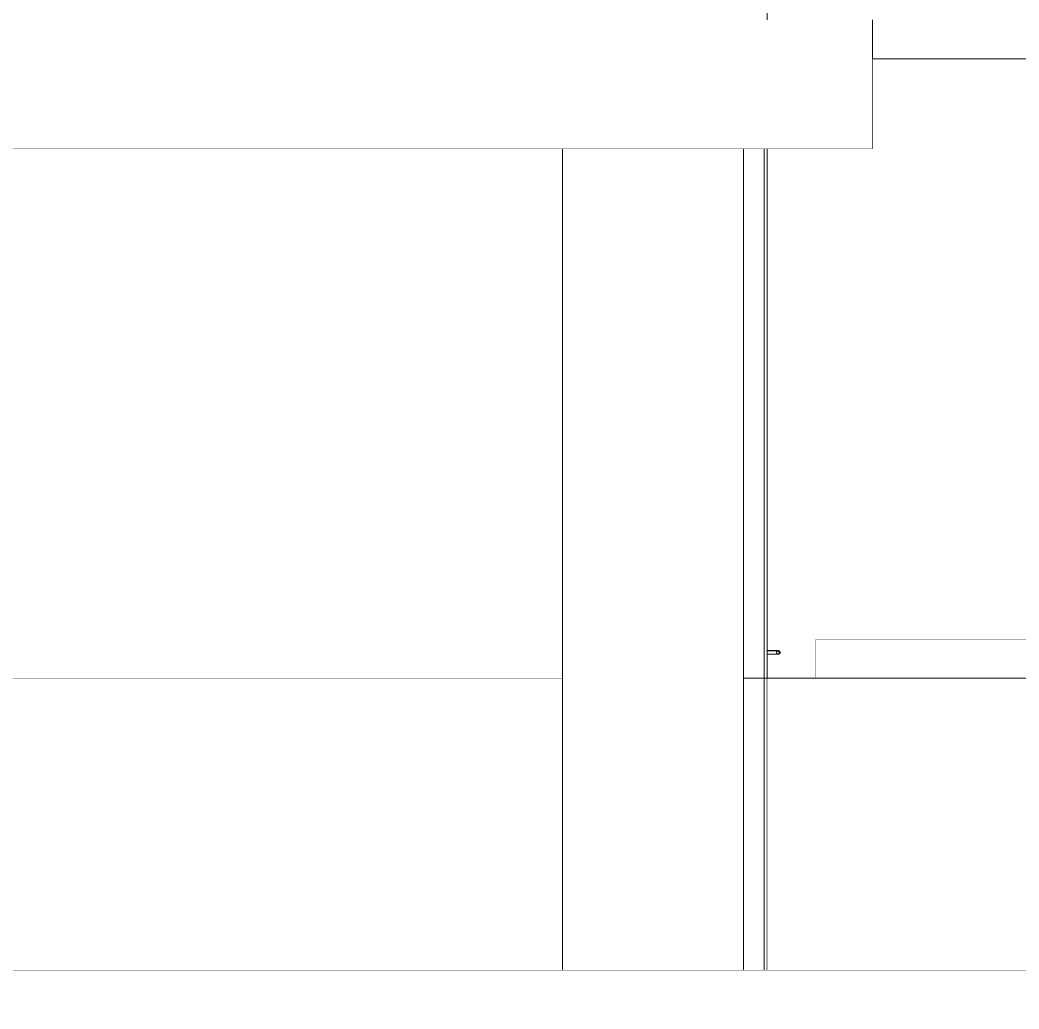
# Model space of a CAD drawing. Header units: millimetres. Extents: x -2171 to 1563, y -1758 to -1505.
# Drawn here: x -148.987 to -145.118, y -1751.615 to -1747.784 of the extents above; entities that cross this region are included whole.
import ezdxf

# ---------------------------------------------------------------- set-up
doc = ezdxf.new("R2010")
doc.units = ezdxf.units.MM
doc.linetypes.add('Wipeout_Contour', pattern=[1000, 0, -1000])
for name, color, linetype in [('Archicad Doors', 7, 'Continuous'), ('Interior - Stair & Railing', 7, 'Continuous'), ('Structural - Bearing', 7, 'Continuous')]:
    doc.layers.add(name, color=color, linetype=linetype)
for name, color, linetype, lineweight in [('Archicad Doors_Pen_No__3', 7, 'Continuous', 13), ('Structural - Bearing_Pen_No__88', 7, 'Continuous', 13), ('Structural - Bearing_Pen_No__89', 7, 'Continuous', 13)]:
    doc.layers.add(name, color=color, linetype=linetype, lineweight=lineweight)
doc.layers.add('Interior - Stair & Railing_Pen_No__11', color=49, linetype='Continuous', lineweight=13, true_color=0x464646)
doc.layers.add('Structural - Bearing_Pen_No__87', color=251, linetype='Continuous', lineweight=9, true_color=0x6a6a6a)

# ---------------------------------------------------------------- blocks, each defined once
blk = doc.blocks.new('Section Element_33_1')
at = {"color": 254, "linetype": 'Wipeout_Contour', "lineweight": 0, "ltscale": 59520.049053}
blk.add_wipeout([(-9250, 3040), (-9250, 2790), (19847.6, 2790), (19847.6, 3040)], dxfattribs=at).dxf.layer = 'Structural - Bearing'
at = {"layer": 'Structural - Bearing_Pen_No__87', "color": 251, "linetype": 'Continuous', "lineweight": 9, "true_color": 0x6a6a6a}
blk.add_line((-9250, 3040), (19847.6, 3040), dxfattribs=at)
blk = doc.blocks.new('Section Element_40_1')
at = {"color": 254, "linetype": 'Wipeout_Contour', "lineweight": 0, "ltscale": 67868.266862}
blk.add_wipeout([(7192, 9720), (7192, 6720), (7600, 6720), (7600, 6570), (9892, 6570), (9892, 9720)], dxfattribs=at).dxf.layer = 'Structural - Bearing'
at = {"layer": 'Structural - Bearing_Pen_No__87', "color": 251, "linetype": 'Continuous', "lineweight": 9, "true_color": 0x6a6a6a}
for p, q in [((9892, 6570), (9892, 9720)), ((7192, 7820), (7192, 6720))]:
    blk.add_line(p, q, dxfattribs=at)
blk = doc.blocks.new('Section Element_223_1')
at = {"color": 254, "linetype": 'Wipeout_Contour', "lineweight": 0, "ltscale": 21988.180861}
blk.add_wipeout([(442, 4170), (442, 3040), (6399.7, 3040), (6399.7, 4170)], dxfattribs=at).dxf.layer = 'Structural - Bearing'
at = {"layer": 'Structural - Bearing_Pen_No__87', "color": 251, "linetype": 'Continuous', "lineweight": 9, "true_color": 0x6a6a6a}
blk.add_line((6399.7, 4170), (442, 4170), dxfattribs=at)
blk = doc.blocks.new('Section Element_226_1')
at = {"color": 254, "linetype": 'Wipeout_Contour', "lineweight": 0, "ltscale": 56990.214075}
blk.add_wipeout([(7377.9, 4320), (7377.9, 4170), (19526.9, 4170), (19526.9, 4320)], dxfattribs=at).dxf.layer = 'Interior - Stair & Railing'
at = {"layer": 'Interior - Stair & Railing_Pen_No__11', "color": 49, "linetype": 'Continuous', "lineweight": 13, "true_color": 0x464646}
for p, q in [((19526.9, 4320), (7377.9, 4320)), ((7377.9, 4320), (7377.9, 4170)), ((7377.9, 4320), (7377.9, 4170))]:
    blk.add_line(p, q, dxfattribs=at)
blk = doc.blocks.new('Section Element_227_1')
at = {"color": 254, "linetype": 'Wipeout_Contour', "lineweight": 0, "ltscale": 42479.317484}
blk.add_wipeout([(7600, 6570), (-9250, 6570), (-9250, 6320), (7600, 6320)], dxfattribs=at).dxf.layer = 'Structural - Bearing'
at = {"layer": 'Structural - Bearing_Pen_No__89', "color": 7, "linetype": 'Continuous', "lineweight": 13}
blk.add_line((7600, 6320), (7600, 6570), dxfattribs=at)
blk = doc.blocks.new('Section Element_228_1')
at = {"color": 254, "linetype": 'Wipeout_Contour', "lineweight": 0, "ltscale": 42970.163545}
blk.add_wipeout([(-9250, 6570), (7600, 6570), (7600, 6720), (-9250, 6720)], dxfattribs=at).dxf.layer = 'Structural - Bearing'
at = {"layer": 'Structural - Bearing_Pen_No__89', "color": 7, "linetype": 'Continuous', "lineweight": 13}
blk.add_line((7600, 6570), (7600, 6720), dxfattribs=at)
blk = doc.blocks.new('Section Element_404_1')
at = {"color": 254, "linetype": 'Wipeout_Contour', "lineweight": 0, "ltscale": 39179.935456}
blk.add_wipeout([(7600, 6220), (7600, 6320), (7450, 6320), (7450, 6220)], dxfattribs=at).dxf.layer = 'Structural - Bearing'
at = {"layer": 'Structural - Bearing_Pen_No__87', "color": 251, "linetype": 'Continuous', "lineweight": 9, "true_color": 0x6a6a6a}
for p, q in [((7600, 6320), (7600, 6220)), ((7600, 6220), (7450, 6220))]:
    blk.add_line(p, q, dxfattribs=at)
blk = doc.blocks.new('Section Element_405_1')
at = {"color": 254, "linetype": 'Wipeout_Contour', "lineweight": 0, "ltscale": 41824.503824}
blk.add_wipeout([(-9250, 6320), (-9250, 6220), (7450, 6220), (7450, 6320)], dxfattribs=at).dxf.layer = 'Structural - Bearing'
at = {"layer": 'Structural - Bearing_Pen_No__87', "color": 251, "linetype": 'Continuous', "lineweight": 9, "true_color": 0x6a6a6a}
blk.add_line((-9250, 6220), (7450, 6220), dxfattribs=at)
blk = doc.blocks.new('Section Element_411_1')
at = {"layer": 'Structural - Bearing_Pen_No__87', "color": 251, "linetype": 'Continuous', "lineweight": 9, "true_color": 0x6a6a6a}
blk.add_line((7600, 6270), (9892, 6270), dxfattribs=at)
at = {"color": 254, "linetype": 'Wipeout_Contour', "lineweight": 0, "ltscale": 43662.360628}
blk.add_wipeout([(7600, 6570), (7600, 6420), (9892, 6420), (9892, 6570)], dxfattribs=at).dxf.layer = 'Structural - Bearing'
at = {"layer": 'Structural - Bearing_Pen_No__87', "color": 251, "linetype": 'Continuous', "lineweight": 9, "true_color": 0x6a6a6a}
for p, q in [((7600, 6570), (9892, 6570)), ((9892, 6570), (9892, 6270))]:
    blk.add_line(p, q, dxfattribs=at)
blk = doc.blocks.new('Section Element_432_1')
at = {"color": 254, "linetype": 'Wipeout_Contour', "lineweight": 0, "ltscale": 236814.639848}
blk.add_wipeout([(7192, 4263), (7192, 4170), (7377.9, 4170), (7377.9, 4320), (9892, 4320), (9892, 6420), (7600, 6420), (7600, 6220), (7192, 6220), (7192, 4277), (7235, 4277), (7236.3, 4276.9), (7237.7, 4276.5), (7238.9, 4275.8), (7239.9, 4274.9), (7240.8, 4273.9), (7241.4, 4272.7), (7241.8, 4271.4), (7242, 4270), (7241.8, 4268.6), (7241.4, 4267.3), (7240.8, 4266.1), (7239.9, 4265.1), (7238.9, 4264.2), (7237.7, 4263.5), (7236.3, 4263.1), (7235, 4263)], dxfattribs=at).dxf.layer = 'Structural - Bearing'
at = {"layer": 'Structural - Bearing_Pen_No__87', "color": 251, "linetype": 'Continuous', "lineweight": 9, "true_color": 0x6a6a6a}
blk.add_line((9892, 4170), (9892, 6270), dxfattribs=at)
blk = doc.blocks.new('Section Element_461_1')
at = {"color": 254, "linetype": 'Wipeout_Contour', "lineweight": 0, "ltscale": 46747.242434}
blk.add_wipeout([(6399.7, 6220), (442, 6220), (442, 4170), (449.9, 4170), (449.9, 5470), (1449.9, 5470), (1449.9, 4170), (6399.7, 4170)], dxfattribs=at).dxf.layer = 'Structural - Bearing'
blk = doc.blocks.new('Section Element_532_1')
at = {"color": 254, "linetype": 'Wipeout_Contour', "lineweight": 0, "ltscale": 33511.813048}
blk.add_wipeout([(7216, 4277), (7192, 4277), (7192, 4276.9), (7216.2, 4276.9)], dxfattribs=at).dxf.layer = 'Archicad Doors'
at = {"color": 254, "linetype": 'Wipeout_Contour', "lineweight": 0, "ltscale": 33511.572125}
blk.add_wipeout([(7216.2, 4276.9), (7192, 4276.9), (7192, 4276.5), (7216.3, 4276.5)], dxfattribs=at).dxf.layer = 'Archicad Doors'
at = {"color": 254, "linetype": 'Wipeout_Contour', "lineweight": 0, "ltscale": 33510.790334}
blk.add_wipeout([(7216.3, 4276.5), (7192, 4276.5), (7192, 4275.8), (7216.5, 4275.8)], dxfattribs=at).dxf.layer = 'Archicad Doors'
at = {"color": 254, "linetype": 'Wipeout_Contour', "lineweight": 0, "ltscale": 33509.49791}
blk.add_wipeout([(7216.5, 4275.8), (7192, 4275.8), (7192, 4274.9), (7216.6, 4274.9)], dxfattribs=at).dxf.layer = 'Archicad Doors'
at = {"color": 254, "linetype": 'Wipeout_Contour', "lineweight": 0, "ltscale": 33507.744681}
blk.add_wipeout([(7216.6, 4274.9), (7192, 4274.9), (7192, 4273.9), (7216.7, 4273.9)], dxfattribs=at).dxf.layer = 'Archicad Doors'
at = {"color": 254, "linetype": 'Wipeout_Contour', "lineweight": 0, "ltscale": 33505.598211}
blk.add_wipeout([(7216.7, 4273.9), (7192, 4273.9), (7192, 4272.7), (7216.8, 4272.7)], dxfattribs=at).dxf.layer = 'Archicad Doors'
at = {"color": 254, "linetype": 'Wipeout_Contour', "lineweight": 0, "ltscale": 33503.14117}
blk.add_wipeout([(7216.8, 4272.7), (7192, 4272.7), (7192, 4271.4), (7216.9, 4271.4)], dxfattribs=at).dxf.layer = 'Archicad Doors'
at = {"color": 254, "linetype": 'Wipeout_Contour', "lineweight": 0, "ltscale": 33500.468012}
blk.add_wipeout([(7216.9, 4271.4), (7192, 4271.4), (7192, 4270), (7216.9, 4270)], dxfattribs=at).dxf.layer = 'Archicad Doors'
at = {"color": 254, "linetype": 'Wipeout_Contour', "lineweight": 0, "ltscale": 33497.682853}
blk.add_wipeout([(7216.9, 4270), (7192, 4270), (7192, 4268.6), (7216.9, 4268.6)], dxfattribs=at).dxf.layer = 'Archicad Doors'
at = {"color": 254, "linetype": 'Wipeout_Contour', "lineweight": 0, "ltscale": 33494.892709}
blk.add_wipeout([(7216.9, 4268.6), (7192, 4268.6), (7192, 4267.3), (7216.8, 4267.3)], dxfattribs=at).dxf.layer = 'Archicad Doors'
at = {"color": 254, "linetype": 'Wipeout_Contour', "lineweight": 0, "ltscale": 33492.203392}
blk.add_wipeout([(7216.8, 4267.3), (7192, 4267.3), (7192, 4266.1), (7216.7, 4266.1)], dxfattribs=at).dxf.layer = 'Archicad Doors'
at = {"color": 254, "linetype": 'Wipeout_Contour', "lineweight": 0, "ltscale": 33489.718205}
blk.add_wipeout([(7216.7, 4266.1), (7192, 4266.1), (7192, 4265.1), (7216.6, 4265.1)], dxfattribs=at).dxf.layer = 'Archicad Doors'
at = {"color": 254, "linetype": 'Wipeout_Contour', "lineweight": 0, "ltscale": 33487.532486}
blk.add_wipeout([(7216.6, 4265.1), (7192, 4265.1), (7192, 4264.2), (7216.5, 4264.2)], dxfattribs=at).dxf.layer = 'Archicad Doors'
at = {"color": 254, "linetype": 'Wipeout_Contour', "lineweight": 0, "ltscale": 33485.729969}
blk.add_wipeout([(7216.5, 4264.2), (7192, 4264.2), (7192, 4263.5), (7216.3, 4263.5)], dxfattribs=at).dxf.layer = 'Archicad Doors'
at = {"color": 254, "linetype": 'Wipeout_Contour', "lineweight": 0, "ltscale": 33484.379763}
blk.add_wipeout([(7216.3, 4263.5), (7192, 4263.5), (7192, 4263.1), (7216.2, 4263.1)], dxfattribs=at).dxf.layer = 'Archicad Doors'
at = {"color": 254, "linetype": 'Wipeout_Contour', "lineweight": 0, "ltscale": 33483.533713}
blk.add_wipeout([(7216.2, 4263.1), (7192, 4263.1), (7192, 4263), (7216, 4263)], dxfattribs=at).dxf.layer = 'Archicad Doors'
at = {"color": 254, "linetype": 'Wipeout_Contour', "lineweight": 0, "ltscale": 33570.081796}
blk.add_wipeout([(7216, 4277), (7216.2, 4276.9), (7226.2, 4276.9), (7225.5, 4277)], dxfattribs=at).dxf.layer = 'Archicad Doors'
at = {"color": 254, "linetype": 'Wipeout_Contour', "lineweight": 0, "ltscale": 33571.031695}
blk.add_wipeout([(7216.2, 4276.9), (7216.3, 4276.5), (7226.9, 4276.5), (7226.2, 4276.9)], dxfattribs=at).dxf.layer = 'Archicad Doors'
at = {"color": 254, "linetype": 'Wipeout_Contour', "lineweight": 0, "ltscale": 33571.371733}
blk.add_wipeout([(7216.3, 4276.5), (7216.5, 4275.8), (7227.5, 4275.8), (7226.9, 4276.5)], dxfattribs=at).dxf.layer = 'Archicad Doors'
at = {"color": 254, "linetype": 'Wipeout_Contour', "lineweight": 0, "ltscale": 33571.08906}
blk.add_wipeout([(7216.5, 4275.8), (7216.6, 4274.9), (7228, 4274.9), (7227.5, 4275.8)], dxfattribs=at).dxf.layer = 'Archicad Doors'
at = {"color": 254, "linetype": 'Wipeout_Contour', "lineweight": 0, "ltscale": 33570.194702}
blk.add_wipeout([(7216.6, 4274.9), (7216.7, 4273.9), (7228.5, 4273.9), (7228, 4274.9)], dxfattribs=at).dxf.layer = 'Archicad Doors'
at = {"color": 254, "linetype": 'Wipeout_Contour', "lineweight": 0, "ltscale": 33568.723117}
blk.add_wipeout([(7216.7, 4273.9), (7216.8, 4272.7), (7228.8, 4272.7), (7228.5, 4273.9)], dxfattribs=at).dxf.layer = 'Archicad Doors'
at = {"color": 254, "linetype": 'Wipeout_Contour', "lineweight": 0, "ltscale": 33566.73086}
blk.add_wipeout([(7216.8, 4272.7), (7216.9, 4271.4), (7229, 4271.4), (7228.8, 4272.7)], dxfattribs=at).dxf.layer = 'Archicad Doors'
at = {"color": 254, "linetype": 'Wipeout_Contour', "lineweight": 0, "ltscale": 33564.294405}
blk.add_wipeout([(7216.9, 4271.4), (7216.9, 4270), (7229.1, 4270), (7229, 4271.4)], dxfattribs=at).dxf.layer = 'Archicad Doors'
at = {"color": 254, "linetype": 'Wipeout_Contour', "lineweight": 0, "ltscale": 33561.514544}
blk.add_wipeout([(7216.9, 4270), (7216.9, 4268.6), (7229, 4268.6), (7229.1, 4270)], dxfattribs=at).dxf.layer = 'Archicad Doors'
at = {"color": 254, "linetype": 'Wipeout_Contour', "lineweight": 0, "ltscale": 33558.498034}
blk.add_wipeout([(7216.9, 4268.6), (7216.8, 4267.3), (7228.8, 4267.3), (7229, 4268.6)], dxfattribs=at).dxf.layer = 'Archicad Doors'
at = {"color": 254, "linetype": 'Wipeout_Contour', "lineweight": 0, "ltscale": 33555.353505}
blk.add_wipeout([(7216.8, 4267.3), (7216.7, 4266.1), (7228.5, 4266.1), (7228.8, 4267.3)], dxfattribs=at).dxf.layer = 'Archicad Doors'
at = {"color": 254, "linetype": 'Wipeout_Contour', "lineweight": 0, "ltscale": 33552.201786}
blk.add_wipeout([(7216.7, 4266.1), (7216.6, 4265.1), (7228, 4265.1), (7228.5, 4266.1)], dxfattribs=at).dxf.layer = 'Archicad Doors'
at = {"color": 254, "linetype": 'Wipeout_Contour', "lineweight": 0, "ltscale": 33549.163936}
blk.add_wipeout([(7216.6, 4265.1), (7216.5, 4264.2), (7227.5, 4264.2), (7228, 4265.1)], dxfattribs=at).dxf.layer = 'Archicad Doors'
at = {"color": 254, "linetype": 'Wipeout_Contour', "lineweight": 0, "ltscale": 33546.356608}
blk.add_wipeout([(7216.5, 4264.2), (7216.3, 4263.5), (7226.9, 4263.5), (7227.5, 4264.2)], dxfattribs=at).dxf.layer = 'Archicad Doors'
at = {"color": 254, "linetype": 'Wipeout_Contour', "lineweight": 0, "ltscale": 33543.887578}
blk.add_wipeout([(7216.3, 4263.5), (7216.2, 4263.1), (7226.2, 4263.1), (7226.9, 4263.5)], dxfattribs=at).dxf.layer = 'Archicad Doors'
at = {"color": 254, "linetype": 'Wipeout_Contour', "lineweight": 0, "ltscale": 33541.851614}
blk.add_wipeout([(7216.2, 4263.1), (7216, 4263), (7225.5, 4263), (7226.2, 4263.1)], dxfattribs=at).dxf.layer = 'Archicad Doors'
at = {"color": 254, "linetype": 'Wipeout_Contour', "lineweight": 0, "ltscale": 33599.309519}
blk.add_wipeout([(7225.5, 4277), (7226.2, 4276.9), (7233.7, 4276.9), (7232.4, 4277)], dxfattribs=at).dxf.layer = 'Archicad Doors'
at = {"color": 254, "linetype": 'Wipeout_Contour', "lineweight": 0, "ltscale": 33602.022706}
blk.add_wipeout([(7226.2, 4276.9), (7226.9, 4276.5), (7234.8, 4276.5), (7233.7, 4276.9)], dxfattribs=at).dxf.layer = 'Archicad Doors'
at = {"color": 254, "linetype": 'Wipeout_Contour', "lineweight": 0, "ltscale": 33604.024352}
blk.add_wipeout([(7226.9, 4276.5), (7227.5, 4275.8), (7235.9, 4275.8), (7234.8, 4276.5)], dxfattribs=at).dxf.layer = 'Archicad Doors'
at = {"color": 254, "linetype": 'Wipeout_Contour', "lineweight": 0, "ltscale": 33605.23773}
blk.add_wipeout([(7227.5, 4275.8), (7228, 4274.9), (7236.9, 4274.9), (7235.9, 4275.8)], dxfattribs=at).dxf.layer = 'Archicad Doors'
at = {"color": 254, "linetype": 'Wipeout_Contour', "lineweight": 0, "ltscale": 33605.616296}
blk.add_wipeout([(7228, 4274.9), (7228.5, 4273.9), (7237.6, 4273.9), (7236.9, 4274.9)], dxfattribs=at).dxf.layer = 'Archicad Doors'
at = {"color": 254, "linetype": 'Wipeout_Contour', "lineweight": 0, "ltscale": 33605.145473}
blk.add_wipeout([(7228.5, 4273.9), (7228.8, 4272.7), (7238.2, 4272.7), (7237.6, 4273.9)], dxfattribs=at).dxf.layer = 'Archicad Doors'
at = {"color": 254, "linetype": 'Wipeout_Contour', "lineweight": 0, "ltscale": 33603.8432}
blk.add_wipeout([(7228.8, 4272.7), (7229, 4271.4), (7238.6, 4271.4), (7238.2, 4272.7)], dxfattribs=at).dxf.layer = 'Archicad Doors'
at = {"color": 254, "linetype": 'Wipeout_Contour', "lineweight": 0, "ltscale": 33601.759247}
blk.add_wipeout([(7229, 4271.4), (7229.1, 4270), (7238.7, 4270), (7238.6, 4271.4)], dxfattribs=at).dxf.layer = 'Archicad Doors'
at = {"color": 254, "linetype": 'Wipeout_Contour', "lineweight": 0, "ltscale": 33598.982479}
blk.add_wipeout([(7229.1, 4270), (7229, 4268.6), (7238.6, 4268.6), (7238.7, 4270)], dxfattribs=at).dxf.layer = 'Archicad Doors'
at = {"color": 254, "linetype": 'Wipeout_Contour', "lineweight": 0, "ltscale": 33595.619451}
blk.add_wipeout([(7229, 4268.6), (7228.8, 4267.3), (7238.2, 4267.3), (7238.6, 4268.6)], dxfattribs=at).dxf.layer = 'Archicad Doors'
at = {"color": 254, "linetype": 'Wipeout_Contour', "lineweight": 0, "ltscale": 33591.790332}
blk.add_wipeout([(7228.8, 4267.3), (7228.5, 4266.1), (7237.6, 4266.1), (7238.2, 4267.3)], dxfattribs=at).dxf.layer = 'Archicad Doors'
at = {"color": 254, "linetype": 'Wipeout_Contour', "lineweight": 0, "ltscale": 33587.642326}
blk.add_wipeout([(7228.5, 4266.1), (7228, 4265.1), (7236.9, 4265.1), (7237.6, 4266.1)], dxfattribs=at).dxf.layer = 'Archicad Doors'
at = {"color": 254, "linetype": 'Wipeout_Contour', "lineweight": 0, "ltscale": 33583.334871}
blk.add_wipeout([(7228, 4265.1), (7227.5, 4264.2), (7235.9, 4264.2), (7236.9, 4265.1)], dxfattribs=at).dxf.layer = 'Archicad Doors'
at = {"color": 254, "linetype": 'Wipeout_Contour', "lineweight": 0, "ltscale": 33579.03353}
blk.add_wipeout([(7227.5, 4264.2), (7226.9, 4263.5), (7234.8, 4263.5), (7235.9, 4264.2)], dxfattribs=at).dxf.layer = 'Archicad Doors'
at = {"color": 254, "linetype": 'Wipeout_Contour', "lineweight": 0, "ltscale": 33574.903634}
blk.add_wipeout([(7226.9, 4263.5), (7226.2, 4263.1), (7233.7, 4263.1), (7234.8, 4263.5)], dxfattribs=at).dxf.layer = 'Archicad Doors'
at = {"color": 254, "linetype": 'Wipeout_Contour', "lineweight": 0, "ltscale": 33571.103919}
blk.add_wipeout([(7226.2, 4263.1), (7225.5, 4263), (7232.4, 4263), (7233.7, 4263.1)], dxfattribs=at).dxf.layer = 'Archicad Doors'
at = {"color": 254, "linetype": 'Wipeout_Contour', "lineweight": 0, "ltscale": 33616.206781}
blk.add_wipeout([(7232.4, 4277), (7233.7, 4276.9), (7236.3, 4276.9), (7235, 4277)], dxfattribs=at).dxf.layer = 'Archicad Doors'
at = {"color": 254, "linetype": 'Wipeout_Contour', "lineweight": 0, "ltscale": 33620.03618}
blk.add_wipeout([(7233.7, 4276.9), (7234.8, 4276.5), (7237.7, 4276.5), (7236.3, 4276.9)], dxfattribs=at).dxf.layer = 'Archicad Doors'
at = {"color": 254, "linetype": 'Wipeout_Contour', "lineweight": 0, "ltscale": 33623.090203}
blk.add_wipeout([(7234.8, 4276.5), (7235.9, 4275.8), (7238.9, 4275.8), (7237.7, 4276.5)], dxfattribs=at).dxf.layer = 'Archicad Doors'
at = {"color": 254, "linetype": 'Wipeout_Contour', "lineweight": 0, "ltscale": 33625.251637}
blk.add_wipeout([(7235.9, 4275.8), (7236.9, 4274.9), (7239.9, 4274.9), (7238.9, 4275.8)], dxfattribs=at).dxf.layer = 'Archicad Doors'
at = {"color": 254, "linetype": 'Wipeout_Contour', "lineweight": 0, "ltscale": 33626.437472}
blk.add_wipeout([(7236.9, 4274.9), (7237.6, 4273.9), (7240.8, 4273.9), (7239.9, 4274.9)], dxfattribs=at).dxf.layer = 'Archicad Doors'
at = {"color": 254, "linetype": 'Wipeout_Contour', "lineweight": 0, "ltscale": 33626.602065}
blk.add_wipeout([(7237.6, 4273.9), (7238.2, 4272.7), (7241.4, 4272.7), (7240.8, 4273.9)], dxfattribs=at).dxf.layer = 'Archicad Doors'
at = {"color": 254, "linetype": 'Wipeout_Contour', "lineweight": 0, "ltscale": 33625.738871}
blk.add_wipeout([(7238.2, 4272.7), (7238.6, 4271.4), (7241.8, 4271.4), (7241.4, 4272.7)], dxfattribs=at).dxf.layer = 'Archicad Doors'
at = {"color": 254, "linetype": 'Wipeout_Contour', "lineweight": 0, "ltscale": 33623.880684}
blk.add_wipeout([(7238.6, 4271.4), (7238.7, 4270), (7242, 4270), (7241.8, 4271.4)], dxfattribs=at).dxf.layer = 'Archicad Doors'
at = {"color": 254, "linetype": 'Wipeout_Contour', "lineweight": 0, "ltscale": 33621.105742}
blk.add_wipeout([(7238.7, 4270), (7238.6, 4268.6), (7241.8, 4268.6), (7242, 4270)], dxfattribs=at).dxf.layer = 'Archicad Doors'
at = {"color": 254, "linetype": 'Wipeout_Contour', "lineweight": 0, "ltscale": 33617.520474}
blk.add_wipeout([(7238.6, 4268.6), (7238.2, 4267.3), (7241.4, 4267.3), (7241.8, 4268.6)], dxfattribs=at).dxf.layer = 'Archicad Doors'
at = {"color": 254, "linetype": 'Wipeout_Contour', "lineweight": 0, "ltscale": 33613.255443}
blk.add_wipeout([(7238.2, 4267.3), (7237.6, 4266.1), (7240.8, 4266.1), (7241.4, 4267.3)], dxfattribs=at).dxf.layer = 'Archicad Doors'
at = {"color": 254, "linetype": 'Wipeout_Contour', "lineweight": 0, "ltscale": 33608.474631}
blk.add_wipeout([(7237.6, 4266.1), (7236.9, 4265.1), (7239.9, 4265.1), (7240.8, 4266.1)], dxfattribs=at).dxf.layer = 'Archicad Doors'
at = {"color": 254, "linetype": 'Wipeout_Contour', "lineweight": 0, "ltscale": 33603.361821}
blk.add_wipeout([(7236.9, 4265.1), (7235.9, 4264.2), (7238.9, 4264.2), (7239.9, 4265.1)], dxfattribs=at).dxf.layer = 'Archicad Doors'
at = {"color": 254, "linetype": 'Wipeout_Contour', "lineweight": 0, "ltscale": 33598.113566}
blk.add_wipeout([(7235.9, 4264.2), (7234.8, 4263.5), (7237.7, 4263.5), (7238.9, 4264.2)], dxfattribs=at).dxf.layer = 'Archicad Doors'
at = {"color": 254, "linetype": 'Wipeout_Contour', "lineweight": 0, "ltscale": 33592.931661}
blk.add_wipeout([(7234.8, 4263.5), (7233.7, 4263.1), (7236.3, 4263.1), (7237.7, 4263.5)], dxfattribs=at).dxf.layer = 'Archicad Doors'
at = {"color": 254, "linetype": 'Wipeout_Contour', "lineweight": 0, "ltscale": 33588.015391}
blk.add_wipeout([(7233.7, 4263.1), (7232.4, 4263), (7235, 4263), (7236.3, 4263.1)], dxfattribs=at).dxf.layer = 'Archicad Doors'
at = {"layer": 'Archicad Doors_Pen_No__3', "color": 7, "linetype": 'Continuous', "lineweight": 13}
for p, q in [((7192, 4277), (7216, 4277)), ((7192, 4263), (7216, 4263)), ((7216, 4277), (7225.5, 4277)), ((7216, 4263), (7225.5, 4263)), ((7225.5, 4277), (7232.4, 4277)), ((7225.5, 4263), (7232.4, 4263)), ((7227.5, 4275.8), (7228, 4274.9)), ((7228, 4265.1), (7227.5, 4264.2)), ((7228, 4274.9), (7228.5, 4273.9)), ((7228.5, 4266.1), (7228, 4265.1)), ((7228.5, 4273.9), (7228.8, 4272.7)), ((7228.8, 4267.3), (7228.5, 4266.1)), ((7228.8, 4272.7), (7229, 4271.4)), ((7229, 4268.6), (7228.8, 4267.3)), ((7229, 4271.4), (7229.1, 4270)), ((7229.1, 4270), (7229, 4268.6)), ((7232.4, 4277), (7235, 4277)), ((7232.4, 4263), (7235, 4263)), ((7235, 4277), (7236.3, 4276.9)), ((7236.3, 4263.1), (7235, 4263)), ((7235.9, 4275.8), (7236.9, 4274.9)), ((7236.9, 4265.1), (7235.9, 4264.2)), ((7236.3, 4276.9), (7237.7, 4276.5)), ((7237.7, 4263.5), (7236.3, 4263.1)), ((7236.9, 4274.9), (7237.6, 4273.9)), ((7237.6, 4266.1), (7236.9, 4265.1)), ((7237.6, 4273.9), (7238.2, 4272.7)), ((7238.2, 4267.3), (7237.6, 4266.1)), ((7237.7, 4276.5), (7238.9, 4275.8)), ((7238.9, 4264.2), (7237.7, 4263.5)), ((7238.2, 4272.7), (7238.6, 4271.4)), ((7238.6, 4268.6), (7238.2, 4267.3)), ((7238.6, 4271.4), (7238.7, 4270)), ((7238.7, 4270), (7238.6, 4268.6)), ((7238.9, 4275.8), (7239.9, 4274.9)), ((7239.9, 4265.1), (7238.9, 4264.2)), ((7239.9, 4274.9), (7240.8, 4273.9)), ((7240.8, 4266.1), (7239.9, 4265.1)), ((7240.8, 4273.9), (7241.4, 4272.7)), ((7241.4, 4267.3), (7240.8, 4266.1)), ((7241.4, 4272.7), (7241.8, 4271.4)), ((7241.8, 4268.6), (7241.4, 4267.3)), ((7241.8, 4271.4), (7242, 4270)), ((7242, 4270), (7241.8, 4268.6))]:
    blk.add_line(p, q, dxfattribs=at)
blk = doc.blocks.new('Section Element_533_1')
at = {"color": 254, "linetype": 'Wipeout_Contour', "lineweight": 0, "ltscale": 34324.58002}
blk.add_wipeout([(7100, 6220), (7099.7, 6220), (7099.7, 3040), (7100, 3040)], dxfattribs=at).dxf.layer = 'Structural - Bearing'
at = {"color": 254, "linetype": 'Wipeout_Contour', "lineweight": 0, "ltscale": 34613.004974}
blk.add_wipeout([(7180, 3040), (7192, 3040), (7192, 6220), (7180, 6220)], dxfattribs=at).dxf.layer = 'Structural - Bearing'
at = {"color": 254, "linetype": 'Wipeout_Contour', "lineweight": 0, "ltscale": 34458.948911}
blk.add_wipeout([(7100, 3040), (7180, 3040), (7180, 6220), (7100, 6220)], dxfattribs=at).dxf.layer = 'Structural - Bearing'
at = {"layer": 'Structural - Bearing_Pen_No__87', "color": 251, "linetype": 'Continuous', "lineweight": 9, "true_color": 0x6a6a6a}
for p, q in [((7100, 3040), (7100, 6220)), ((7180, 3040), (7180, 6220)), ((7192, 6220), (7192, 4170)), ((7192, 4170), (7192, 3040))]:
    blk.add_line(p, q, dxfattribs=at)
blk = doc.blocks.new('Section Element_547_1')
at = {"color": 254, "linetype": 'Wipeout_Contour', "lineweight": 0, "ltscale": 33171.346423}
blk.add_wipeout([(6399.7, 6220), (6399.7, 3040), (7099.7, 3040), (7099.7, 6220)], dxfattribs=at).dxf.layer = 'Structural - Bearing'
at = {"layer": 'Structural - Bearing_Pen_No__88', "color": 7, "linetype": 'Continuous', "lineweight": 13}
for p, q in [((6399.7, 3040), (6399.7, 6220)), ((7099.7, 4170), (7099.7, 6220))]:
    blk.add_line(p, q, dxfattribs=at)
blk = doc.blocks.new('Section Element_551_1')
at = {"layer": 'Structural - Bearing_Pen_No__87', "color": 251, "linetype": 'Continuous', "lineweight": 9, "true_color": 0x6a6a6a}
for p in [(7100, 4170), (7099.7, 3040)]:
    blk.add_line(p, (7099.7, 4170), dxfattribs=at)
at = {"color": 254, "linetype": 'Wipeout_Contour', "lineweight": 0, "ltscale": 55684.352644}
blk.add_wipeout([(7192, 3040), (19442.4, 3040), (19442.4, 4170), (7192, 4170)], dxfattribs=at).dxf.layer = 'Structural - Bearing'
at = {"layer": 'Structural - Bearing_Pen_No__87', "color": 251, "linetype": 'Continuous', "lineweight": 9, "true_color": 0x6a6a6a}
for p, q in [((7192, 4170), (7100, 4170)), ((19442.4, 4170), (7192, 4170))]:
    blk.add_line(p, q, dxfattribs=at)

msp = doc.modelspace()

# ---------------------------------------------------------------- block references
at = {"layer": 'Interior - Stair & Railing', "lineweight": 0, "xscale": 0.001, "yscale": 0.001, "zscale": 0.001}
msp.add_blockref('Section Element_226_1', (-153.2853, -1754.5041), dxfattribs=at)
at = {"layer": 'Structural - Bearing', "lineweight": 0, "xscale": 0.001, "yscale": 0.001, "zscale": 0.001}
for name in ['Section Element_40_1', 'Section Element_33_1']:
    msp.add_blockref(name, (-153.2853, -1754.5041), dxfattribs=at)

# ---------------------------------------------------------------- next in the draw order: block references
for name in ['Section Element_227_1', 'Section Element_223_1']:
    msp.add_blockref(name, (-153.2853, -1754.5041), dxfattribs=at)

# ---------------------------------------------------------------- next in the draw order: block references
for name in ['Section Element_228_1', 'Section Element_404_1']:
    msp.add_blockref(name, (-153.2853, -1754.5041), dxfattribs=at)

# ---------------------------------------------------------------- next in the draw order: block references
for name in ['Section Element_411_1', 'Section Element_405_1']:
    msp.add_blockref(name, (-153.2853, -1754.5041), dxfattribs=at)

# ---------------------------------------------------------------- next in the draw order: block references
for name in ['Section Element_432_1', 'Section Element_461_1']:
    msp.add_blockref(name, (-153.2853, -1754.5041), dxfattribs=at)

# ---------------------------------------------------------------- next in the draw order: block references
at = {"layer": 'Archicad Doors', "lineweight": 0, "xscale": 0.001, "yscale": 0.001, "zscale": 0.001}
msp.add_blockref('Section Element_532_1', (-153.2853, -1754.5041), dxfattribs=at)

# ---------------------------------------------------------------- next in the draw order: block references
at = {"layer": 'Structural - Bearing', "lineweight": 0, "xscale": 0.001, "yscale": 0.001, "zscale": 0.001}
msp.add_blockref('Section Element_533_1', (-153.2853, -1754.5041), dxfattribs=at)

# ---------------------------------------------------------------- next in the draw order: block references
msp.add_blockref('Section Element_547_1', (-153.2853, -1754.5041), dxfattribs=at)

# ---------------------------------------------------------------- next in the draw order: block references
msp.add_blockref('Section Element_551_1', (-153.2853, -1754.5041), dxfattribs=at)

doc.saveas('drawing.dxf')
